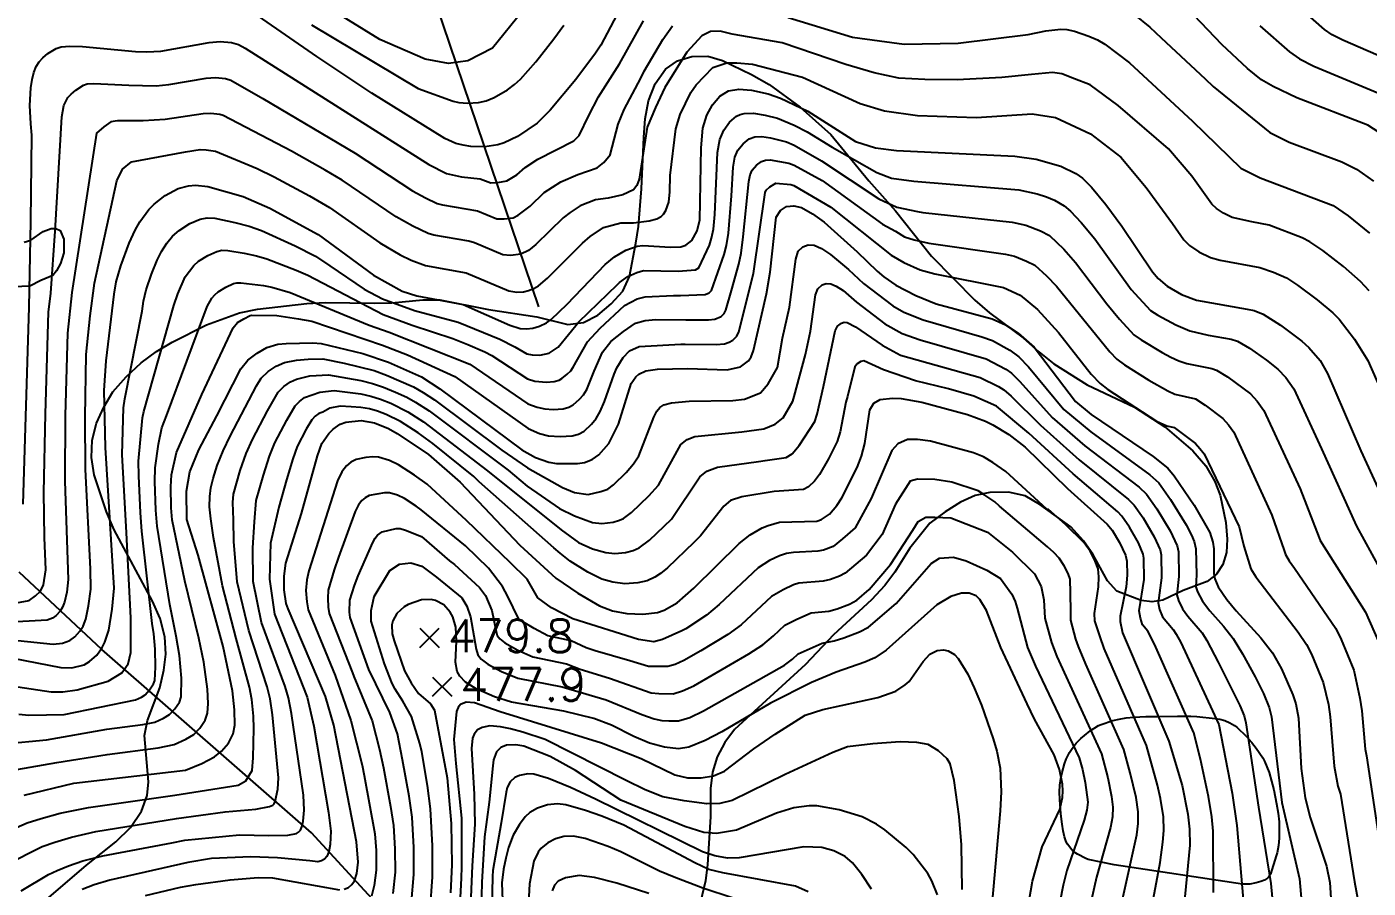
# Model space of a CAD drawing. Extents: x 197794 to 200030, y 561152 to 563931.
# Drawn here: x 198847.1 to 199216, y 562998.3 to 563235.4 of the extents above; entities that cross this region are included whole.
import ezdxf

# ---------------------------------------------------------------- set-up
doc = ezdxf.new("R2010")
doc.units = 0
for name, color, linetype in [('E0022112', 5, 'CONTINUOUS'), ('F0017111', 30, 'CONTINUOUS'), ('F0017114', 7, 'CONTINUOUS'), ('F0027132', 7, 'CONTINUOUS'), ('F0027217', 7, 'CONTINUOUS'), ('G0037213', 32, 'CONTINUOUS')]:
    doc.layers.add(name, color=color, linetype=linetype)
doc.styles.add('NGSW', font='romans.shx', dxfattribs={"bigfont": 'ngsw.shx'})

# ---------------------------------------------------------------- blocks, each defined once
blk = doc.blocks.new('F0027217')
at = {"layer": 'F0027217'}
for p, q in [((-2.652, 2.652), (2.652, -2.652)), ((-2.652, -2.652), (2.652, 2.652))]:
    blk.add_line(p, q, dxfattribs=at)

msp = doc.modelspace()

# ---------------------------------------------------------------- linework, layer by layer
at = {"layer": 'E0022112', "flags": 128}
for points in [[(198885.36, 563545.04), (198886.86, 563542.84), (198889.23, 563536.98), (198891.81, 563526.22), (198892.88, 563519.35), (198894.82, 563497.49), (198899.61, 563464.03), (198903.56, 563426.54), (198904.32, 563416.2), (198904.84, 563412.47), (198907.34, 563400.7), (198913.708, 563373.879), (198928.117, 563323.369), (198959.55, 563241.781), (198987.855, 563158.315)], [(198960.818, 562975.037), (198925.363, 563013.545), (198867.722, 563064.004), (198844.99, 563085.3)]]:
    msp.add_lwpolyline(points, dxfattribs=at)
at = {"layer": 'F0017111'}
for points, elevation in [([(199223, 563225.71), (199208.99, 563231.71), (199206.06, 563233.2), (199203.95, 563234.68), (199185.11, 563251.36)], 365), ([(198983.35, 563239.61), (198975.15, 563229.58), (198968.42, 563226.09), (198963.11, 563225.31), (198956.63, 563226.48), (198944.2, 563231.91), (198925.77, 563243.43)], 365), ([(198846.08, 563104.03), (198847.76, 563158.23), (198848.24, 563181.87), (198848.45, 563205.57), (198848.21, 563208.7), (198847.97, 563213.74), (198848.24, 563218.66), (198848.55, 563220.91), (198849.05, 563222.83), (198849.71, 563224.45), (198850.5, 563225.76), (198851.52, 563226.92), (198852.9, 563228.06), (198855.15, 563229.48), (198856.58, 563229.92), (198858.95, 563230.12), (198862.38, 563230.02), (198876.95, 563228.62), (198880.15, 563228.49), (198884, 563228.74), (198897.22, 563231.08), (198900.26, 563231.37), (198903.36, 563231.12), (198905.36, 563230.51), (198907.13, 563229.55), (198957.62, 563197.48), (198962.52, 563195.08), (198966.66, 563194.15), (198971.79, 563193.58), (198974.71, 563192.48), (198976.62, 563192.6), (198979.15, 563193.06), (198981.84, 563194.72), (198984.12, 563196.73), (198987.65, 563198.96), (198997.57, 563204.06), (198998.96, 563205.54), (199001.64, 563211), (199004.32, 563216.15), (199010.06, 563225.26), (199016.74, 563237.07)], 380), ([(199056.45, 563238), (199074.22, 563232.57), (199081.59, 563231.54), (199088.38, 563230.64), (199103.22, 563230.9), (199122.44, 563233.29), (199127.37, 563234.28), (199131.46, 563234.78), (199133.15, 563234.67), (199135.21, 563234.21), (199139.17, 563232.87), (199141.56, 563231.83), (199143.58, 563230.62), (199150.32, 563225.47), (199167.64, 563209.4), (199180.99, 563196.51), (199186.31, 563193.85), (199206.33, 563186.25), (199210.5, 563183.4), (199216.34, 563178.63)], 385), ([(199151.66, 563238.82), (199155.92, 563235.29), (199159.1, 563232.37), (199171.14, 563221.08), (199173.34, 563218.98), (199188.97, 563206.33), (199194.29, 563203.67), (199208.79, 563198.27), (199212.74, 563196.23), (199217.49, 563192.93)], 380), ([(199216.27, 563162.77), (199213.88, 563165.31), (199209.17, 563169.45), (199203.5, 563173.87), (199199.93, 563176.27), (199197.8, 563177.35), (199188.77, 563180.86), (199184.02, 563181.71), (199178.6, 563182.91), (199176.17, 563184.08), (199174.25, 563185.4), (199173.04, 563186.59), (199167.49, 563194.35), (199161.09, 563201.83), (199147.2, 563213.74), (199139.54, 563219.43), (199135.27, 563221.09), (199131.71, 563222.47), (199129.21, 563222.85), (199123.4, 563222.32), (199115.21, 563221.5), (199102.99, 563220.8), (199094.07, 563220.91), (199086.91, 563221.31), (199080.16, 563222.74), (199072.38, 563225), (199054.85, 563230.96), (199041.05, 563233.43), (199037.78, 563234.23), (199035.1, 563234.13), (199032.72, 563232.94), (199028.65, 563228.41), (199022.59, 563218.75), (199020.01, 563213.2), (199017.73, 563207.75), (199015.52, 563193.45), (199014.88, 563191.73), (199013.94, 563190.54), (199011.04, 563189.16), (199007, 563188.27), (199003.53, 563187.78), (198999.27, 563186.13), (198996.57, 563184.35), (198994.65, 563182.81), (198987.1, 563175.48), (198985.05, 563173.83), (198982.99, 563172.84), (198980.13, 563172.46), (198978.04, 563172.65), (198970.25, 563175.94), (198968.7, 563176.38), (198959.07, 563178.05), (198957.44, 563178.56), (198953.26, 563180.53), (198948.69, 563183.14), (198933.87, 563193.17), (198929.14, 563196), (198919.94, 563201.15), (198901.14, 563210.98), (198900.14, 563211.28), (198897.73, 563211.51), (198895.57, 563211.44), (198885.16, 563209.89), (198879.08, 563209.55), (198872.07, 563209.58), (198870.17, 563209.26), (198868.27, 563207.93), (198866.3, 563206.17), (198859.52, 563162.26), (198858.27, 563151.06), (198857.68, 563128.44), (198857.54, 563110.39), (198858.51, 563083.29), (198858.07, 563079.82), (198857.47, 563077.1), (198856.93, 563075.66), (198856.26, 563074.58), (198855.22, 563073.44), (198854.18, 563072.65), (198852.71, 563072.13), (198841.04, 563071.44)], 390), ([(198844.31, 563076.87), (198847.73, 563077.54), (198849.46, 563078.83), (198850.85, 563080.12), (198851.65, 563081.8), (198852.34, 563085.92), (198851.98, 563094.83), (198851.81, 563107.21), (198852.24, 563128.91), (198853.09, 563156.88), (198853.69, 563162.13), (198854.89, 563179.21), (198856.7, 563210.64), (198857.31, 563213.77), (198858.4, 563215.97), (198859.26, 563216.91), (198860.59, 563218), (198862.66, 563219.37), (198863.73, 563219.7), (198865.51, 563219.85), (198875.14, 563219.35), (198882.65, 563219.19), (198886.13, 563219.5), (198896.4, 563221.26), (198899, 563221.44), (198901.75, 563221.2), (198903.25, 563220.74), (198912.01, 563215.72), (198937.42, 563200.65), (198953.16, 563190.31), (198956.7, 563188.35), (198959.98, 563186.82), (198961.41, 563186.39), (198971.02, 563184.76), (198976.37, 563182.56), (198978.37, 563182.53), (198980.89, 563182.88), (198982.26, 563183.54), (198985.49, 563186.02), (198989.39, 563189.77), (198993.95, 563192.79), (198998.66, 563194.74), (199003.92, 563196.62), (199005.81, 563198.11), (199007.49, 563200.19), (199009.77, 563208.62), (199011.36, 563212.68), (199015.93, 563221.27), (199016.9, 563223.25), (199022.05, 563231.92), (199024.64, 563235.65)], 385), ([(198925.43, 563235.97), (198954.69, 563218.45), (198964.31, 563214.91), (198965.95, 563214.56), (198968.33, 563214.39), (198971.33, 563214.59), (198973.47, 563215.03), (198975.63, 563215.92), (198979.26, 563218.09), (198981.24, 563219.56), (198982.85, 563220.99), (198987.1, 563225.78), (198992.06, 563232.06), (198994.79, 563235.86)], 370), ([(199186.24, 563235.65), (199194.34, 563228.52), (199197.15, 563226.56), (199201.05, 563224.57), (199218.64, 563217.22)], 370), ([(198844.61, 563066.54), (198854.37, 563065.47), (198856.94, 563065.78), (198858.9, 563066.48), (198860.29, 563067.52), (198861.68, 563069.05), (198862.57, 563070.48), (198863.29, 563072.41), (198864.09, 563076.03), (198864.67, 563080.66), (198864.59, 563086.28), (198863.27, 563113.57), (198863.12, 563127.96), (198863.46, 563145.24), (198864.55, 563155.83), (198865.68, 563164.84), (198871.88, 563193.04), (198873.46, 563196.19), (198875.91, 563198.29), (198890.75, 563200.99), (198894.75, 563201.62), (198896.47, 563201.58), (198899.03, 563201.21), (198910.42, 563196.4), (198915.11, 563194.12), (198924.85, 563188.94), (198930.32, 563185.69), (198944.22, 563175.97), (198949.82, 563172.7), (198952.81, 563171.16), (198956.74, 563169.71), (198967.9, 563167.7), (198979.7, 563162.74), (198981.89, 563162.38), (198983.66, 563162.49), (198985.1, 563162.8), (198986.58, 563163.39), (198987.84, 563164.12), (198990.29, 563166.24), (198999.91, 563175.84), (199002.01, 563177.69), (199005.73, 563180.19), (199010.47, 563181.43), (199013.94, 563181.43), (199018.3, 563181.98), (199020.34, 563182.55), (199021.57, 563183.23), (199022.21, 563183.89), (199022.82, 563184.83), (199023.67, 563187.12), (199023.91, 563190), (199024.05, 563194.51), (199025.56, 563207.32), (199026.75, 563211.29), (199029.76, 563217.38), (199031.14, 563219.4), (199035.79, 563224.21), (199039.66, 563225.5), (199042.34, 563225.5), (199046.71, 563225.1), (199060.4, 563221.57), (199076.27, 563214.35), (199083.02, 563212.31), (199092.02, 563211.01), (199108.29, 563210.45), (199123.63, 563211.45), (199129.98, 563210.43), (199139.6, 563205.92), (199147.99, 563199.58), (199154.95, 563191.19), (199162.18, 563181.25), (199165.26, 563176.83), (199166.87, 563175.24), (199169.43, 563173.48), (199172.67, 563171.93), (199175.31, 563171.21), (199186.22, 563169.19), (199189.93, 563167.86), (199193.53, 563166.29), (199196.51, 563164.33), (199202, 563160.27), (199206.3, 563156.67), (199207.97, 563154.97), (199212.22, 563149.43), (199215.88, 563143.54), (199226.43, 563119.63)], 395), ([(198844.67, 563053.79), (198853.76, 563052.38), (198857.01, 563052.35), (198860.94, 563052.98), (198869.5, 563055.35), (198873.23, 563057.59), (198875.01, 563060.11), (198875.75, 563063.19), (198875.67, 563072.74), (198874.51, 563096.15), (198873.29, 563117.75), (198873.68, 563130.59), (198874.08, 563133.02), (198878.86, 563157.16), (198879.22, 563159.94), (198879.94, 563163.06), (198881.35, 563167.32), (198882.92, 563171.22), (198884.1, 563173.59), (198885.63, 563175.86), (198887.2, 563177.78), (198889, 563179.36), (198891.93, 563181.24), (198894.76, 563182.45), (198896.66, 563182.84), (198898.79, 563182.74), (198904.35, 563181.58), (198908.28, 563180.51), (198911.68, 563179.31), (198920.87, 563175.17), (198926.45, 563172.25), (198930.4, 563169.65), (198939.86, 563163.2), (198944.93, 563160.57), (198953.74, 563157.31), (198965.7, 563154.11), (198977.23, 563149.42), (198981.31, 563147.33), (198984.64, 563145.4), (198986.09, 563145.14), (198988.16, 563145.03), (198990.8, 563145.61), (198993.23, 563147.28), (198998.95, 563154.21), (199009.53, 563164.52), (199010.08, 563165.07), (199012.35, 563166.66), (199014.85, 563167.84), (199016.73, 563168.34), (199026.2, 563168.13), (199031.01, 563168.52), (199031.87, 563169.05), (199034.82, 563175.32), (199035.44, 563177.26), (199035.94, 563179.72), (199036.33, 563183.78), (199037.09, 563200.8), (199037.71, 563204.41), (199038.77, 563207.01), (199040.38, 563209.19), (199042.29, 563210.82), (199043.28, 563211.3), (199044.37, 563211.59), (199046.93, 563211.66), (199050.16, 563211.14), (199053.55, 563210.28), (199058.13, 563208.39), (199061.74, 563206.48), (199068.59, 563202.33), (199080.89, 563195.28), (199084.88, 563193.77), (199091.03, 563192.91), (199119.94, 563190.55), (199124.98, 563189.42), (199127.51, 563188.59), (199129.69, 563187.66), (199132.43, 563186.17), (199134.15, 563184.67), (199137.07, 563181.55), (199140.79, 563177.05), (199150.81, 563163.12), (199156.11, 563157.33), (199158.11, 563156.06), (199163.06, 563153.35), (199166.97, 563151.76), (199171.99, 563150.59), (199178.32, 563149.46), (199180.07, 563148.89), (199183.39, 563146.95), (199188.05, 563143.65), (199191.16, 563141.21), (199193.34, 563138.88), (199195.56, 563135.81), (199203.2, 563119.24), (199212.79, 563098), (199223.33, 563078.73)], 405), ([(198844.89, 563046.26), (198847.67, 563045.93), (198857.35, 563046.18), (198877, 563050.18), (198878.6, 563050.9), (198879.67, 563051.58), (198880.88, 563052.96), (198881.98, 563054.56), (198882.33, 563055.55), (198882.5, 563059.21), (198882.43, 563064.14), (198882.01, 563068.39), (198881.6, 563071.23), (198878.73, 563096.6), (198878.38, 563101.67), (198877.88, 563111.8), (198877.83, 563115.88), (198878.94, 563127.8), (198879.32, 563129.5), (198887.56, 563158.7), (198888.61, 563161.89), (198890.68, 563166.59), (198893, 563169.74), (198894.35, 563170.92), (198896.89, 563172.52), (198899.35, 563173.62), (198900.77, 563173.91), (198902.38, 563173.84), (198906.92, 563173.08), (198910.23, 563172.37), (198913.09, 563171.52), (198921.18, 563168.47), (198924.35, 563167.07), (198945.08, 563156.28), (198953.09, 563153.26), (198964.29, 563149.63), (198968.39, 563148), (198973.09, 563146), (198974.98, 563144.95), (198984.77, 563138.54), (198986.77, 563137.92), (198990.03, 563137.58), (198992.13, 563137.79), (198993.49, 563138.18), (198994.26, 563138.6), (198995.74, 563139.77), (198996.71, 563140.71), (198997.38, 563141.74), (199001.34, 563148.68), (199004.75, 563152.43), (199011.44, 563158.71), (199014.92, 563160.55), (199017.18, 563161.1), (199024.96, 563161.48), (199026.85, 563161.45), (199033.65, 563161.75), (199034.8, 563162.24), (199035.38, 563162.8), (199038.87, 563172.72), (199039.48, 563175.2), (199040.05, 563178.66), (199040.92, 563188.89), (199041.4, 563196.82), (199041.86, 563199.53), (199042.66, 563201.48), (199044.08, 563203.25), (199045.73, 563204.59), (199047.29, 563205.17), (199049.21, 563205.22), (199051.63, 563204.83), (199056.07, 563203.72), (199058.12, 563202.84), (199065.69, 563198.51), (199081.43, 563188.05), (199086.4, 563185.78), (199092.03, 563184.54), (199093.55, 563184.3), (199118.09, 563181.68), (199121.88, 563180.84), (199125.87, 563179.3), (199128.38, 563177.98), (199132.3, 563174.22), (199135.53, 563170.56), (199144.14, 563159.16), (199147.62, 563154.96), (199151.5, 563150.62), (199153.53, 563149.24), (199159.38, 563145.76), (199161.68, 563144.49), (199163.91, 563143.48), (199166.09, 563142.74), (199172.96, 563141.39), (199174.27, 563140.96), (199177.26, 563139.1), (199183.6, 563134.39), (199185.45, 563132.38), (199187.33, 563129.83), (199197.28, 563108.28), (199202.52, 563094.77), (199202.76, 563094.02), (199215.22, 563074.28), (199219, 563065.78)], 410), ([(198840.9, 563038.08), (198852.5, 563039.18), (198869.11, 563042.07), (198879, 563043.36), (198882.33, 563044.03), (198884.73, 563045.12), (198886.33, 563046.14), (198887.78, 563047.69), (198889.05, 563049.56), (198889.57, 563051.05), (198889.64, 563056.16), (198889.09, 563062.35), (198888.2, 563067.75), (198886.43, 563076.45), (198882.94, 563097.98), (198882.61, 563102.35), (198882.29, 563110.31), (198882.37, 563114.01), (198883.31, 563120.57), (198884.19, 563125), (198885.49, 563128.35), (198896.67, 563158.41), (198898.02, 563160.73), (198898.81, 563161.69), (198899.7, 563162.48), (198901.85, 563163.8), (198903.94, 563164.79), (198904.89, 563164.98), (198905.96, 563164.93), (198912.17, 563164.23), (198914.49, 563163.73), (198919.54, 563162.31), (198941.24, 563153.31), (198946.78, 563151.39), (198968.96, 563142.59), (198984.89, 563131.68), (198987.45, 563130.7), (198989.53, 563130.24), (198991.9, 563130.12), (198994.59, 563130.31), (198996.17, 563130.75), (198997.34, 563131.38), (198999.08, 563132.91), (199000.18, 563134.15), (199001.08, 563135.63), (199003.12, 563140.63), (199005.43, 563145.87), (199007.69, 563148.8), (199011.24, 563151.53), (199014.51, 563153.85), (199017.17, 563154.6), (199020.11, 563154.88), (199028.37, 563154.76), (199031.62, 563154.75), (199034.57, 563154.79), (199036.29, 563154.97), (199038.03, 563155.72), (199038.89, 563156.55), (199039.3, 563157.41), (199040.9, 563162.86), (199042.92, 563170.11), (199043.53, 563173.15), (199044.15, 563177.59), (199045.71, 563192.84), (199046.02, 563194.65), (199046.55, 563195.95), (199047.78, 563197.3), (199049.17, 563198.37), (199050.21, 563198.75), (199051.49, 563198.79), (199056.65, 563197.86), (199058.1, 563197.29), (199065.84, 563193.1), (199082.4, 563181.14), (199085.96, 563179.2), (199088.45, 563177.58), (199091.13, 563176.75), (199095.17, 563175.86), (199116.25, 563172.81), (199118.77, 563172.25), (199122.04, 563170.95), (199124.32, 563169.78), (199127.53, 563166.9), (199130.27, 563164.08), (199144.95, 563145.94), (199146.89, 563143.92), (199148.96, 563142.41), (199155.7, 563138.17), (199160.85, 563135.2), (199162.84, 563134.34), (199168.47, 563133.04), (199171.14, 563131.26), (199176.04, 563127.57), (199177.55, 563125.89), (199179.09, 563123.85), (199189.52, 563101.01), (199192.9, 563091.26), (199193.26, 563090.14), (199194.25, 563088.44), (199195.75, 563086.45), (199207.12, 563069.82), (199208.6, 563066.8), (199212.05, 563058.39), (199213.74, 563050.64), (199214.29, 563047.12), (199215.14, 563036.6), (199215.52, 563034.77), (199218.72, 563013.44)], 415), ([(198844.38, 563030.97), (198855.39, 563032.93), (198869.23, 563035.16), (198883.22, 563036.99), (198887.65, 563037.89), (198890.86, 563039.33), (198893, 563040.69), (198894.67, 563042.42), (198896.12, 563044.56), (198896.82, 563046.55), (198896.95, 563049.18), (198896.78, 563053.11), (198895.75, 563060.56), (198894.4, 563067.12), (198890.57, 563082.97), (198887.12, 563099.76), (198886.84, 563103.04), (198886.71, 563108.81), (198886.91, 563112.14), (198888.23, 563118.26), (198895.28, 563134.22), (198903.14, 563151.03), (198903.83, 563152.6), (198905.06, 563154.04), (198906.81, 563155.08), (198908.53, 563155.95), (198909.01, 563156.05), (198915.9, 563155.94), (198921.81, 563155.06), (198925.48, 563154.36), (198944.92, 563147.84), (198951.78, 563145.14), (198964.82, 563139.18), (198985.02, 563124.82), (198988.14, 563123.47), (198990.61, 563122.82), (198993.77, 563122.67), (198997.06, 563122.82), (198998.86, 563123.31), (199000.42, 563124.16), (199002.42, 563126.04), (199003.65, 563127.59), (199004.77, 563129.52), (199005.94, 563132.25), (199008.62, 563139.83), (199009.38, 563141.53), (199011.1, 563144.44), (199012.87, 563146.21), (199015.47, 563147.44), (199027, 563148.09), (199028.14, 563148.1), (199036.7, 563147.97), (199038.93, 563148.2), (199040.25, 563148.62), (199041.25, 563149.19), (199042.39, 563150.3), (199042.95, 563151.45), (199046.97, 563167.51), (199050.18, 563189.77), (199050.44, 563190.42), (199051.48, 563191.35), (199052.6, 563192.14), (199053.12, 563192.34), (199057.23, 563192), (199058.08, 563191.73), (199068.21, 563185.81), (199084.77, 563172.61), (199088.3, 563170.56), (199092.76, 563168.54), (199096.8, 563167.41), (199115.67, 563163.66), (199120.27, 563161.59), (199125.01, 563157.59), (199130.8, 563151.24), (199139.79, 563139.82), (199142.28, 563137.21), (199144.38, 563135.59), (199157.79, 563126.92), (199160.65, 563125.55), (199162.67, 563125.12), (199168.48, 563120.75), (199169.66, 563119.4), (199170.86, 563117.86), (199180.5, 563097.84), (199181.76, 563092.46), (199183.76, 563086.27), (199185.08, 563084), (199196.76, 563068.77), (199199.01, 563065.37), (199200.37, 563062.76), (199203.64, 563054.99), (199205.11, 563048.89), (199205.57, 563045.53), (199206.62, 563031.94), (199207.66, 563026.43), (199208.35, 563024.22), (199212.27, 563000.07), (199213.93, 562990.64)], 420), ([(198826.78, 563007.44), (198847.16, 563016.31), (198851.01, 563017.55), (198856.31, 563018.99), (198864.1, 563020.58), (198887.78, 563023.94), (198905.19, 563026.66), (198907.34, 563027.88), (198909.11, 563030.77), (198909.39, 563034.22), (198909.55, 563042.28), (198909.45, 563045.71), (198908.99, 563050.28), (198908.33, 563053.66), (198904.65, 563067.07), (198900.96, 563081.54), (198898.4, 563094.89), (198897.73, 563099.96), (198897.38, 563103.29), (198897.42, 563106.16), (198897.68, 563108.52), (198898.31, 563111.1), (198899.48, 563114.64), (198901.08, 563118.68), (198903.04, 563122.75), (198910.27, 563136.62), (198911.57, 563138.69), (198913.48, 563140.53), (198915.68, 563142.03), (198917.97, 563143), (198921.23, 563143.68), (198924.51, 563143.95), (198928.5, 563144.02), (198934.4, 563142.88), (198942.62, 563140.78), (198946.03, 563139.57), (198953.4, 563136.3), (198956.09, 563134.77), (198959.2, 563132.73), (198977.77, 563118.88), (198984.82, 563114.06), (198994.43, 563108.63), (198997.75, 563107.23), (199001.48, 563106.72), (199004.94, 563107.5), (199006.91, 563108.2), (199008.44, 563109.32), (199011.97, 563112.75), (199013.99, 563115.16), (199015.37, 563117.37), (199019.52, 563127.94), (199020.34, 563129.67), (199021.18, 563130.68), (199022.29, 563131.33), (199024.37, 563131.9), (199029.28, 563132.36), (199041.3, 563132.57), (199044.46, 563132.98), (199048.86, 563134.68), (199050.98, 563137.13), (199053.51, 563141.61), (199054.97, 563149.68), (199056.82, 563158.29), (199058.56, 563171.49), (199059.2, 563173.64), (199060.51, 563174.89), (199062.01, 563175.4), (199063.63, 563175.31), (199065.67, 563174.4), (199068.17, 563172.79), (199073.11, 563168.61), (199077.19, 563164.81), (199085.23, 563158.61), (199088.33, 563156.92), (199093.6, 563154.79), (199109.73, 563150.13), (199112.68, 563149.12), (199117.46, 563146.44), (199119.9, 563144.63), (199122.61, 563141.84), (199132.3, 563130.09), (199139.76, 563123.92), (199155.95, 563112.15), (199158.4, 563109.87), (199161.64, 563105.31), (199165.94, 563098.35), (199167.44, 563095.51), (199168.18, 563093.74), (199168.62, 563091.78), (199168.74, 563084.57), (199168.6, 563081.29), (199169.03, 563079.95), (199170.42, 563077.37), (199172.42, 563074.72), (199176.18, 563070.47), (199178.85, 563067.09), (199181.43, 563062.88), (199184.95, 563056.5), (199187.18, 563051.89), (199188.76, 563048.04), (199189.4, 563045.47), (199192.22, 563021.93), (199197.09, 563000.91), (199198.14, 562989.24)], 430), ([(198841.32, 563004.79), (198851.32, 563009.79), (198854.79, 563011.03), (198859.43, 563012.42), (198866.05, 563013.91), (198888.25, 563017.5), (198901.65, 563019.37), (198910.05, 563020.12), (198913.87, 563020.81), (198914.76, 563021.19), (198915.09, 563021.56), (198915.38, 563022.17), (198916.13, 563025.6), (198916.28, 563028.75), (198914.68, 563046.07), (198914.05, 563050.49), (198913.23, 563053.78), (198908.17, 563069.29), (198904.98, 563082.69), (198904.02, 563093.74), (198903.9, 563099.7), (198903.79, 563104.54), (198903.92, 563106.76), (198905.81, 563113.33), (198907.47, 563117.95), (198909.19, 563121.82), (198913.28, 563129.75), (198916.22, 563134.89), (198917.8, 563136.42), (198919.58, 563137.7), (198921.3, 563138.43), (198924.92, 563139.35), (198930.08, 563139.67), (198938.97, 563138.1), (198942.19, 563137.27), (198945.2, 563136.25), (198948.54, 563134.9), (198951.65, 563133.44), (198954.01, 563132.12), (198957.71, 563129.7), (198979.52, 563113.38), (198984.71, 563108.96), (198993.62, 563102.8), (198997.75, 563100.78), (199002.69, 563098.97), (199005.21, 563098.67), (199008.33, 563099.12), (199010.13, 563099.6), (199011.22, 563100.12), (199013.39, 563101.71), (199018.17, 563106.32), (199020.86, 563109.29), (199026.95, 563120.42), (199028.75, 563121.86), (199030.79, 563122.7), (199043.77, 563123.98), (199049.75, 563124.8), (199052.92, 563126.05), (199055.12, 563127.82), (199057.75, 563132.37), (199058.17, 563133.7), (199061.23, 563145.23), (199062.62, 563151.68), (199063.98, 563161.61), (199064.63, 563163.31), (199065.84, 563164.37), (199066.96, 563164.76), (199068.18, 563164.68), (199069.7, 563164.01), (199071.58, 563162.8), (199075.28, 563159.67), (199083.11, 563153.69), (199087.85, 563150.97), (199092.8, 563149.24), (199110.97, 563144.01), (199116.33, 563141.18), (199117.86, 563140.08), (199120.22, 563137.8), (199129.08, 563127.92), (199138.11, 563120.08), (199153.01, 563108.74), (199155.02, 563106.83), (199157.88, 563102.78), (199161.56, 563096.69), (199163.48, 563092.59), (199163.86, 563090.91), (199163.95, 563084.15), (199163.41, 563079.08), (199163.81, 563077.5), (199164.93, 563075.19), (199166.43, 563073.2), (199170.36, 563068.59), (199171.65, 563066.54), (199174.78, 563060.59), (199180.67, 563048.62), (199181.85, 563045.74), (199182.34, 563043.81), (199185.81, 563020.62), (199189.21, 562999.67), (199189.82, 562992.74)], 435), ([(198845.55, 562997.63), (198853.09, 563002.09), (198855.47, 563003.26), (198858.57, 563004.51), (198862.54, 563005.84), (198867.99, 563007.24), (198887.02, 563010.83), (198890.52, 563011.54), (198905.56, 563013.02), (198913.68, 563012.83), (198918.91, 563012.93), (198921.23, 563013.4), (198921.85, 563013.77), (198922.34, 563014.33), (198922.77, 563015.25), (198923.08, 563016.77), (198923.42, 563019.83), (198923.2, 563023.96), (198919.91, 563046.44), (198919.11, 563050.7), (198918.14, 563053.9), (198911.68, 563071.51), (198909.34, 563082.74), (198909.29, 563092.02), (198909.75, 563099.13), (198910.15, 563105.01), (198912.15, 563112.02), (198913.85, 563117.22), (198915.33, 563120.88), (198918.59, 563127.2), (198920.86, 563131.09), (198922.11, 563132.31), (198923.49, 563133.36), (198927.7, 563134.89), (198931.66, 563135.32), (198938.97, 563134.38), (198941.75, 563133.76), (198944.38, 563132.94), (198947.24, 563131.81), (198951.93, 563129.47), (198956.22, 563126.66), (198973.82, 563113.25), (198994.03, 563096.96), (198998.86, 563093.53), (199002.69, 563091.72), (199006.31, 563090.76), (199008.79, 563090.48), (199011.71, 563090.75), (199013.9, 563091.25), (199015.52, 563092.03), (199018.34, 563094.09), (199024.38, 563099.9), (199032.23, 563111.54), (199034.15, 563113.1), (199037.03, 563114.18), (199048.3, 563115.78), (199050.19, 563116.09), (199055.97, 563116.84), (199057.57, 563117.85), (199059.52, 563120.21), (199063.85, 563126.81), (199064.49, 563128.81), (199066.2, 563136.4), (199069.4, 563151.73), (199070.06, 563152.99), (199071.16, 563153.85), (199071.91, 563154.11), (199072.72, 563154.06), (199074.99, 563152.81), (199082.35, 563147.84), (199087.37, 563145.03), (199109.26, 563138.91), (199114.35, 563136.46), (199115.82, 563135.52), (199117.82, 563133.77), (199125.85, 563125.76), (199136.47, 563116.24), (199150.07, 563105.33), (199151.64, 563103.79), (199154.13, 563100.25), (199157.18, 563095.03), (199158.79, 563091.44), (199159.1, 563090.05), (199159.17, 563083.72), (199158.21, 563076.87), (199158.59, 563075.06), (199159.45, 563073.01), (199162.33, 563069.56), (199163.2, 563068.3), (199164.45, 563066), (199174.95, 563043.43), (199178.6, 563024.52), (199179.87, 563015.64), (199182.25, 562987.7)], 440), ([(199173.44, 562997.19), (199173.38, 563014.02), (199173, 563018), (199172.11, 563023.6), (199169.85, 563033.81), (199168.05, 563041.12), (199157.26, 563065.46), (199155.4, 563069.1), (199153.96, 563070.83), (199153.37, 563072.62), (199153.02, 563074.66), (199154.38, 563083.3), (199154.34, 563089.18), (199154.09, 563090.29), (199152.8, 563093.38), (199150.37, 563097.72), (199148.27, 563100.75), (199147.13, 563101.92), (199134.82, 563112.41), (199122.63, 563123.59), (199113.78, 563130.97), (199107.55, 563133.8), (199100.61, 563135.75), (199091.5, 563138.01), (199082.68, 563141), (199077.27, 563143.44), (199076.49, 563143.34), (199075.49, 563142.66), (199074.82, 563141.85), (199072.84, 563133.66), (199072.36, 563132.15), (199070.82, 563123.92), (199069.96, 563121.25), (199067.56, 563116.49), (199065.12, 563112.16), (199063.77, 563110.37), (199062.07, 563108.83), (199060.69, 563108.06), (199052.6, 563107.54), (199043.75, 563106.02), (199040.63, 563105.06), (199038.83, 563103.5), (199032.35, 563095.32), (199030.58, 563093.47), (199023.29, 563086.48), (199021.41, 563084.97), (199019.83, 563083.94), (199017.67, 563082.9), (199015.1, 563082.37), (199011.55, 563082.15), (199008.24, 563082.53), (199005.24, 563083.39), (199001.4, 563085.34), (198996.56, 563088.36), (198993.76, 563090.51), (198992.01, 563092.05), (198971.52, 563110.2), (198970.04, 563111.67), (198958.74, 563120.71), (198954.74, 563123.63), (198949.85, 563126.82), (198945.94, 563128.72), (198943.56, 563129.62), (198941.31, 563130.25), (198938.97, 563130.66), (198936.3, 563130.86), (198933.24, 563130.98), (198930.47, 563130.42), (198928.51, 563129.39), (198927.4, 563129.03), (198926.42, 563128.21), (198925.51, 563127.29), (198923.89, 563124.65), (198921.48, 563119.95), (198920.23, 563116.48), (198918.48, 563110.71), (198916.39, 563103.25), (198914.11, 563093.28), (198913.88, 563083.42), (198915.19, 563073.73), (198924.17, 563050.91), (198926.03, 563042.98), (198930.11, 563019.18), (198930.7, 563014.05), (198930.57, 563010.35), (198930.16, 563008.32), (198929.59, 563007.1), (198928.93, 563006.35), (198928.11, 563005.86), (198927.14, 563005.6), (198924.96, 563005.89), (198916.01, 563006.67), (198908.73, 563006.95), (198897.91, 563006.53), (198891.34, 563005.38), (198869.93, 563000.57), (198865.65, 562999.27), (198862.35, 562997.99)], 445), ([(199156.98, 562995.59), (199158.77, 563005.44), (199159.56, 563011), (199159.83, 563014.26), (199159.66, 563018.02), (199158.88, 563022.99), (199158.07, 563026.74), (199154.99, 563037.66), (199143.43, 563064.3), (199142.24, 563067.5), (199140.85, 563071.89), (199140.73, 563073.91), (199141.87, 563081.25), (199141.92, 563084.07), (199141.72, 563086.26), (199140.94, 563088.32), (199139.49, 563091.11), (199137.93, 563093.42), (199132.71, 563098.42), (199128.05, 563102.55), (199127.65, 563102.63), (199116.35, 563113.05), (199112.78, 563115.54), (199110.22, 563117.04), (199107.46, 563118.15), (199095.64, 563121.38), (199092.06, 563121.81), (199089.33, 563121.81), (199086.61, 563120.66), (199085.03, 563118.8), (199079.3, 563105.62), (199074.94, 563097.5), (199071.46, 563094.48), (199068.88, 563092.42), (199066.24, 563091.36), (199064.62, 563091.11), (199057.95, 563090.75), (199055.98, 563090.46), (199054.06, 563089.83), (199051.39, 563088.5), (199048.19, 563086.5), (199037.53, 563076.38), (199034.04, 563073.51), (199028.3, 563069.75), (199027.23, 563069.15), (199021.93, 563066.8), (199019.51, 563066.19), (199015.28, 563066.8), (198997.25, 563072.44), (198991.41, 563075.46), (198987.68, 563078.28), (198984.74, 563083.4), (198980.04, 563087.98), (198968.03, 563099.52), (198957.18, 563109.52), (198953.74, 563112.02), (198949.36, 563114.88), (198946.85, 563116.05), (198943.84, 563116.94), (198942.22, 563117.06), (198940.31, 563116.9), (198937.66, 563116.36), (198936.25, 563115.59), (198934.99, 563114.57), (198933.77, 563112.97), (198932.51, 563110.5), (198924.66, 563085.69), (198924.07, 563083.21), (198923.88, 563080.28), (198924.08, 563077.15), (198924.47, 563074.93), (198931.91, 563056.89), (198936.18, 563044.46), (198939.32, 563032.25), (198939.9, 563029.32), (198942.84, 563013.35), (198943.16, 563008.71), (198943.21, 563003.33), (198942.66, 562999.13), (198941.94, 562996.19)], 455), ([(199148.39, 562995.24), (199152.33, 563013.04), (199152.76, 563016.11), (199152.73, 563019.35), (199152.16, 563023.3), (199150.58, 563030.05), (199148.83, 563036.5), (199138.38, 563059.96), (199136.33, 563064.83), (199135.55, 563066.88), (199134.22, 563072.08), (199134.22, 563074.37), (199134.15, 563079.63), (199134.03, 563083.38), (199133.45, 563084.93), (199132.36, 563087.02), (199130.97, 563089.13), (199129.52, 563090.73), (199127.76, 563092.31), (199114.61, 563103.46), (199113.29, 563104.68), (199110.61, 563106.54), (199108.69, 563107.67), (199101.52, 563110.06), (199096.79, 563110.78), (199092.06, 563110.92), (199090.06, 563110.34), (199086.03, 563104.04), (199082.31, 563095.73), (199078.02, 563089.98), (199072.12, 563085.02), (199070.58, 563084.23), (199068.09, 563083.31), (199066.14, 563082.87), (199059.41, 563082.29), (199057.97, 563081.82), (199055.12, 563080.46), (199051.87, 563078.61), (199043.52, 563070.84), (199039.85, 563068.16), (199032.45, 563063.65), (199027.79, 563060.99), (199025.42, 563059.95), (199023.4, 563059.32), (199018.05, 563059.33), (199012.96, 563060.95), (199003.42, 563063.64), (199000.94, 563064.52), (198996.83, 563066.41), (198990.38, 563067.84), (198986.62, 563069.79), (198983.21, 563071.82), (198982.32, 563072.53), (198979.41, 563078.58), (198977.91, 563081.4), (198974.03, 563086.38), (198967.73, 563092.58), (198955.53, 563102.44), (198954.22, 563103.45), (198950.94, 563105.59), (198949.06, 563106.47), (198946.8, 563107.14), (198945.47, 563107.19), (198941.25, 563106.38), (198940.19, 563105.8), (198939.24, 563105.03), (198938.33, 563103.84), (198937.38, 563101.98), (198932.86, 563089.45), (198931.63, 563085.97), (198929.99, 563080.39), (198929.85, 563078.2), (198929.97, 563075.71), (198930.23, 563073.91), (198936.68, 563057.63), (198937.01, 563056.65), (198942.1, 563044.36), (198944.14, 563036.55), (198945.16, 563031.49), (198947.14, 563020.84), (198947.94, 563015.61), (198948.34, 563009.15), (198948.36, 563002.72), (198947.78, 562996.85)], 460), ([(198952.89, 562994.58), (198953.5, 563002.12), (198953.52, 563009.58), (198953.04, 563017.88), (198952.22, 563023.71), (198950.43, 563033.66), (198949.02, 563040.85), (198946.92, 563046.68), (198941.19, 563058.56), (198936, 563072.89), (198935.86, 563074.28), (198935.92, 563077.58), (198937.2, 563081.64), (198938.24, 563084.28), (198942.26, 563093.47), (198942.89, 563094.71), (198943.5, 563095.5), (198944.84, 563096.4), (198948.72, 563097.31), (198949.76, 563097.33), (198951.27, 563096.89), (198955.63, 563095.11), (198963.38, 563088.47), (198964.71, 563087.41), (198971.56, 563081.1), (198973.27, 563078.88), (198974.98, 563074.75), (198976.14, 563069.02), (198976.5, 563067.86), (198977.2, 563066.97), (198978.55, 563065.91), (198982.15, 563063.88), (198986.27, 563061.99), (198995.56, 563060.07), (198999.24, 563058.62), (199007.33, 563056.18), (199018.84, 563052.13), (199020.9, 563051.9), (199024.85, 563051.85), (199027.41, 563052.65), (199030.5, 563054.06), (199045.65, 563062.81), (199049.51, 563065.3), (199052.46, 563067.78), (199055.55, 563070.71), (199058.85, 563072.43), (199062.84, 563074.12), (199067.65, 563074.63), (199069.94, 563075.27), (199073.36, 563076.54), (199075.36, 563077.62), (199078.8, 563080.52), (199084.6, 563087.42), (199090.76, 563096.88), (199092.2, 563099.31), (199094.35, 563100.46), (199096.79, 563100.46), (199101.23, 563100.31), (199111.28, 563096.29), (199118.17, 563090.85), (199124.19, 563084.83), (199126.05, 563081.39), (199126.77, 563077.67), (199127.05, 563072.65), (199128.87, 563065.95), (199130.41, 563062.15), (199142.66, 563035.34), (199144.37, 563028.72), (199145.43, 563023.61), (199145.79, 563020.68), (199145.68, 563017.97), (199145.1, 563015.07), (199141.25, 563001.39), (199139.81, 562994.89)], 465), ([(198958.01, 562992.31), (198958.65, 563001.51), (198958.7, 563010.02), (198958.15, 563020.15), (198957.31, 563026.58), (198955.7, 563035.84), (198955.23, 563038.19), (198952.94, 563045.57), (198950.53, 563049.83), (198948.4, 563053.11), (198947.59, 563054.64), (198945.49, 563060.06), (198941.76, 563071.87), (198941.84, 563074.77), (198942.63, 563078.6), (198946.96, 563085.75), (198949.58, 563087.56), (198952.71, 563087.86), (198955.73, 563086.96), (198959.76, 563083.94), (198966.71, 563078.27), (198968.12, 563075.96), (198969.12, 563073.04), (198970.67, 563064.15), (198971.16, 563062.6), (198972.09, 563061.42), (198973.88, 563060.01), (198977.67, 563057.98), (198982.15, 563056.14), (198994.29, 563053.72), (198996.19, 563053.21), (199006.39, 563050.14), (199016.22, 563046.11), (199019.62, 563044.93), (199021.71, 563044.54), (199023.65, 563044.4), (199026.3, 563044.38), (199029.41, 563045.35), (199033.22, 563047.12), (199055.5, 563059.76), (199057.68, 563061.35), (199059.23, 563062.82), (199065.79, 563065.8), (199069.17, 563066.38), (199071.79, 563067.23), (199076.14, 563068.86), (199078.6, 563070.21), (199086.19, 563076.71), (199095.8, 563087.7), (199098.1, 563089.13), (199101.97, 563089.42), (199105.41, 563088.41), (199111.14, 563085.83), (199114.87, 563083.54), (199118.02, 563079.24), (199118.88, 563077.24), (199119.46, 563075.37), (199122.33, 563064.59), (199124.5, 563059.48), (199136.5, 563034.19), (199137.42, 563030.97), (199138.16, 563027.39), (199138.86, 563022.01), (199138.61, 563019.82), (199137.88, 563017.1), (199133.14, 563003.2), (199132.13, 562999.14), (199131.22, 562994.53)], 470), ([(198965.67, 562981.6), (198966.63, 563001.07), (198966.7, 563004.26), (198966.72, 563017.63), (198965.22, 563032.7), (198964.62, 563039.26), (198965.39, 563046.98), (198965.96, 563048.49), (198966.38, 563048.97), (198967.94, 563049.66), (198970.26, 563049.45), (198977.24, 563047.02), (199005.16, 563038.35), (199016.1, 563034.08), (199025.27, 563029.57), (199028.81, 563028.7), (199032.59, 563028.68), (199035.91, 563029.27), (199038.99, 563030.57), (199047.06, 563036.66), (199052.87, 563040.7), (199061.14, 563045.95), (199066.01, 563047.48), (199081.16, 563050.79), (199086.05, 563052.61), (199088.69, 563054.27), (199089.77, 563055.26), (199093.6, 563060.73), (199095.44, 563062.75), (199097.42, 563063.79), (199099.21, 563063.95), (199100.44, 563063.66), (199102.2, 563062.63), (199103.23, 563061.55), (199105.87, 563057.21), (199107.64, 563053.52), (199109.61, 563048.68), (199112.87, 563039.46), (199113.85, 563036.07), (199114.74, 563031.41), (199115.07, 563024.91), (199114.74, 563019.67), (199111.62, 562983.41)], 480), ([(199104.38, 562998.01), (199104.19, 563010.31), (199103.48, 563018.07), (199102.12, 563027.94), (199101.07, 563032.54), (199100.24, 563033.96), (199097.78, 563036.11), (199094.96, 563037.91), (199091.9, 563038.46), (199087.29, 563038.63), (199079.79, 563038.1), (199072.83, 563037.23), (199068.81, 563035.72), (199055.68, 563029.63), (199041.05, 563022.44), (199037.7, 563021.68), (199034.15, 563021.56), (199027.88, 563022.35), (199022.01, 563023.48), (199017.12, 563025.45), (199011.97, 563027.95), (198989.61, 563039.23), (198983.48, 563041.31), (198980.15, 563042.16), (198977.34, 563042.75), (198974.41, 563043), (198972.33, 563042.58), (198971.07, 563041.89), (198970.13, 563040.71), (198969.69, 563039.6), (198969.36, 563036.76), (198970.1, 563024.2), (198970.28, 563015.95), (198969.6, 563004.47), (198969.06, 562991.53)], 485), ([(199097.54, 562996.5), (199095.99, 563000.4), (199094.92, 563002.36), (199090.87, 563007.66), (199088.9, 563009.57), (199083.04, 563014.39), (199080.82, 563015.94), (199076.8, 563018.02), (199070.52, 563019.93), (199064.36, 563021.01), (199062.28, 563021.01), (199058.04, 563020.48), (199053.23, 563019.03), (199042.28, 563014.28), (199036.74, 563013.38), (199033.31, 563013.66), (199028.11, 563015.31), (199010.44, 563022.55), (198998.03, 563030.72), (198991.05, 563034.63), (198983.81, 563037.45), (198981.61, 563037.82), (198979.04, 563037.67), (198977.45, 563037.05), (198976.29, 563035.88), (198975.43, 563033.66), (198975.26, 563032.05), (198974.3, 563022.03), (198972.99, 563012.49), (198972.26, 562999.97), (198972.04, 562992.28)], 490), ([(199079.37, 562998.05), (199076.77, 563002.11), (199074.18, 563005.29), (199072.13, 563007.03), (199069, 563008.64), (199065.78, 563009.54), (199060.78, 563009.73), (199043.03, 563006.71), (199039.79, 563006.65), (199036.28, 563007.25), (199032.94, 563008.35), (199003.53, 563022.87), (198996.59, 563026.03), (198990.6, 563028.56), (198986.58, 563029.75), (198984.88, 563029.8), (198982.56, 563029.36), (198981.34, 563028.79), (198980.01, 563027.6), (198979.22, 563026.03), (198978.92, 563024.77), (198977.58, 563016.32), (198975.3, 563003.21), (198975.13, 563001.55), (198975.01, 562993.03)], 495), ([(199049.74, 562992.83), (199033.06, 562998.38), (199025.1, 563001.35), (199021.09, 563003.07), (199010.44, 563008.33), (199006.99, 563009.81), (199000.67, 563011.99), (198997.43, 563012.67), (198994.82, 563012.57), (198992.49, 563011.93), (198990.38, 563010.85), (198988.5, 563009.3), (198987.72, 563008.29), (198986.54, 563005.81), (198985.38, 562999.59), (198985.11, 562994.33)], 505), ([(199018.19, 562996.85), (199009.41, 562999.76), (199003.19, 563001.31), (198999.04, 563001.83), (198995.25, 563001.24), (198993.25, 563000.27), (198992.19, 562999.17), (198991.55, 562997.63)], 510)]:
    msp.add_lwpolyline(points, dxfattribs=dict(at, elevation=elevation))
at = {"layer": 'F0017114'}
for points, elevation in [([(199011.24, 563242.24), (199004.92, 563230.39), (199003.46, 563228.12), (198998.1, 563220.89), (198991.05, 563212.45), (198987.48, 563208.91), (198982.07, 563205.19), (198978.4, 563203.49), (198976.67, 563202.96), (198973.05, 563202.39), (198969.18, 563202.47), (198967.1, 563202.8), (198965.06, 563203.34), (198962.09, 563204.64), (198942.01, 563217.18), (198926.86, 563227.27), (198910.81, 563238.37)], 375), ([(199222.36, 563204.12), (199215.92, 563208.3), (199196.39, 563215.86), (199189.85, 563219.01), (199186.64, 563220.83), (199182.82, 563223.91), (199175.76, 563230.5), (199164.33, 563242.56)], 375), ([(198843.28, 563061.62), (198856.46, 563059.09), (198859.47, 563058.99), (198862.86, 563059.86), (198864.38, 563060.74), (198866.34, 563062.47), (198867.84, 563064.55), (198868.58, 563066.07), (198869.64, 563069.37), (198870.58, 563075.11), (198871.1, 563080.95), (198868.75, 563119.62), (198868.38, 563135.36), (198868.91, 563143.47), (198871.12, 563161.85), (198871.72, 563165.2), (198872.92, 563169.66), (198875.24, 563175.84), (198876.86, 563179.41), (198878.18, 563181.76), (198880.7, 563185.09), (198882.1, 563186.58), (198885.19, 563189.03), (198888.75, 563190.88), (198891.58, 563191.69), (198893.5, 563191.85), (198896.92, 563191.44), (198906.64, 563188.71), (198913.92, 563185.48), (198927.19, 563178.27), (198942.46, 563167.07), (198950.31, 563162.7), (198954.4, 563161.37), (198967.09, 563159.01), (198979.95, 563153.3), (198982.77, 563152.37), (198984.52, 563152.25), (198986.29, 563152.48), (198988.11, 563153.05), (198990, 563153.95), (198991.27, 563154.88), (198995.69, 563159.1), (199006.16, 563169.97), (199008.75, 563172.08), (199011.84, 563173.95), (199014.99, 563175.03), (199016.55, 563175.21), (199024.15, 563174.76), (199026.96, 563174.86), (199028.36, 563175.29), (199030.03, 563176.57), (199031.5, 563179.28), (199032.16, 563182.29), (199032.54, 563202.08), (199033.01, 563207.48), (199034.09, 563211.09), (199035.68, 563213.98), (199037.68, 563216.3), (199040.04, 563217.78), (199042.87, 563218.24), (199046.44, 563217.95), (199050.94, 563216.94), (199054.41, 563215.73), (199061.89, 563212.17), (199075.03, 563203.87), (199080.53, 563202.11), (199086.23, 563201.37), (199118.85, 563199.84), (199124.71, 563198.99), (199131.46, 563197.03), (199135.58, 563195), (199137.4, 563193.74), (199139.88, 563191.25), (199143.81, 563186.5), (199148.27, 563180.58), (199156.7, 563168.01), (199158.25, 563166.14), (199160.72, 563164.03), (199164.66, 563161.74), (199168.81, 563160.15), (199182.74, 563157.74), (199184.62, 563157.3), (199187.12, 563156.31), (199191.9, 563153.28), (199197.76, 563148.88), (199199.68, 563147.17), (199202.78, 563143.57), (199204.82, 563140.02), (199213.94, 563118.71), (199221.76, 563101.78)], 400), ([(198846.37, 563023.93), (198860.04, 563027.21), (198890.71, 563030.86), (198895.25, 563032.62), (198898.74, 563034.47), (198900.6, 563036.02), (198902.54, 563038.27), (198903.85, 563040.86), (198904.27, 563043.24), (198904.18, 563047.45), (198903.68, 563052.68), (198901.14, 563064.86), (198894.22, 563090.01), (198891.14, 563099.83), (198890.99, 563107.64), (198891.9, 563112.91), (198894.39, 563119), (198899.4, 563128.37), (198905.92, 563141.31), (198907.93, 563143.68), (198910.41, 563145.6), (198913.12, 563147.12), (198916.15, 563148.03), (198918.46, 563148.26), (198925.8, 563148.44), (198928.03, 563148.29), (198939.51, 563145.49), (198946.61, 563143.09), (198955.65, 563139.07), (198960.69, 563135.76), (198983.27, 563119), (198987.01, 563116.92), (198990.63, 563115.57), (198992.75, 563115.24), (198998.54, 563115.2), (199000.5, 563115.47), (199002.6, 563116.29), (199004.39, 563117.59), (199007.14, 563120.77), (199009.78, 563126.06), (199013.27, 563137.27), (199014.56, 563139.11), (199015.37, 563139.8), (199017.34, 563140.74), (199020.58, 563141.22), (199028.78, 563141.42), (199039.75, 563140.99), (199043.41, 563141.86), (199045.53, 563143.48), (199046.27, 563144.62), (199046.91, 563146.36), (199050.51, 563161.92), (199051.53, 563167.88), (199053.21, 563183.04), (199054.33, 563184.88), (199056.04, 563185.92), (199058.07, 563186.18), (199060.11, 563185.67), (199063.15, 563183.93), (199066.36, 563181.65), (199075.5, 563173.47), (199080.94, 563168.16), (199082.77, 563166.57), (199086.05, 563164.27), (199091.58, 563161.45), (199097.2, 563159.21), (199112.56, 563155.07), (199116.21, 563153.39), (199119.75, 563151.1), (199124.13, 563147.28), (199135.53, 563132.26), (199139.8, 563128.76), (199156.87, 563117.2), (199160.92, 563113.93), (199162.63, 563111.88), (199168.16, 563103.79), (199172.47, 563096.23), (199173.27, 563093.54), (199173.5, 563091.74), (199173.52, 563084.99), (199173.79, 563083.5), (199174.72, 563081.27), (199177.1, 563077.83), (199179.71, 563074.65), (199186.5, 563067.21), (199189.68, 563063.12), (199192.13, 563058.71), (199195.24, 563051.6), (199196.08, 563049.11), (199196.85, 563045.17), (199197.56, 563031.32), (199198.62, 563023.24), (199200.03, 563017.76), (199204.53, 563004.4), (199205.42, 562999.91), (199206.27, 562986.91)], 425), ([(198934.42, 562998.08), (198935.55, 562998.55), (198936.48, 562999.33), (198937.2, 563000.41), (198937.9, 563002.38), (198938.23, 563005.48), (198937.74, 563011.08), (198931.52, 563043.22), (198929.23, 563051.12), (198918.96, 563075.19), (198918.45, 563076.71), (198917.92, 563080.47), (198917.9, 563084.25), (198918.38, 563087.79), (198922.62, 563101.5), (198927.01, 563117.3), (198928.25, 563120.72), (198930.16, 563123.49), (198931.31, 563124.7), (198933.31, 563126.05), (198934.82, 563126.63), (198939.04, 563127.08), (198942.71, 563126.42), (198946.58, 563124.84), (198948.97, 563123.5), (198957.53, 563117.69), (198966.27, 563110.1), (198982.71, 563092.78), (198992.55, 563083.64), (198998.62, 563079.54), (199004.63, 563076.08), (199008.21, 563074.67), (199012.15, 563073.92), (199016.48, 563073.72), (199020.51, 563074.25), (199022.36, 563074.86), (199025.92, 563076.85), (199030.56, 563080.88), (199043.01, 563093.21), (199046.02, 563095.57), (199049.31, 563097.49), (199050.98, 563098.19), (199054.13, 563099.05), (199064.39, 563099.4), (199065.63, 563099.82), (199067.83, 563101.32), (199069.88, 563103.69), (199071.2, 563105.78), (199075.47, 563114.11), (199076.67, 563117.29), (199077.61, 563120.77), (199078.94, 563129.98), (199080.02, 563131.85), (199081.81, 563132.82), (199085.22, 563133.17), (199087.6, 563133.11), (199093.24, 563132.11), (199105.84, 563128.69), (199110.75, 563126.92), (199112.73, 563125.91), (199117.15, 563123.17), (199121.65, 563119.69), (199133.26, 563108.39), (199144.19, 563098.51), (199145.6, 563096.91), (199147.63, 563093.48), (199149.21, 563089.96), (199149.58, 563088.31), (199149.72, 563084.49), (199149.47, 563081.26), (199147.83, 563073.2), (199147.82, 563071.7), (199148.47, 563068.64), (199161.15, 563038.82), (199164.86, 563026.59), (199166.36, 563018.76), (199166.82, 563014.61), (199166.98, 563010.2), (199165.56, 562995.95)], 450), ([(199121.58, 562988.08), (199123.7, 563000.28), (199126.38, 563009.75), (199131.15, 563020), (199131.93, 563023.34), (199132.02, 563025.13), (199131.89, 563027), (199131.08, 563031.02), (199129.61, 563035.04), (199124.26, 563044.82), (199122.24, 563049.04), (199114.95, 563064.57), (199110.99, 563074.75), (199109.2, 563077.76), (199108.14, 563078.81), (199106.26, 563079.58), (199104.12, 563079.55), (199101.19, 563078.64), (199097.35, 563076.34), (199083.41, 563063.87), (199080.28, 563061.76), (199077.57, 563060.58), (199069.7, 563057.79), (199062.91, 563054.93), (199051.62, 563049.27), (199038.21, 563041.4), (199033.65, 563038.98), (199029.15, 563037.12), (199026.35, 563036.7), (199022.51, 563037.18), (199018.31, 563038.3), (199014.01, 563040.1), (199007.86, 563043.19), (199003.02, 563045.02), (198994.83, 563047.06), (198980.36, 563049.58), (198975.71, 563051), (198970.67, 563053.17), (198967.77, 563055.03), (198966.17, 563056.69), (198965.44, 563057.98), (198964.97, 563060.58), (198965.28, 563066.37), (198965.11, 563070.2), (198964.23, 563073.05), (198963.54, 563074.27), (198961.75, 563076.29), (198959.52, 563077.55), (198958.28, 563077.82), (198955.68, 563077.73), (198952.02, 563076.44), (198950.85, 563075.75), (198948.9, 563073.98), (198947.76, 563071.95), (198947.53, 563070.84), (198947.6, 563068.37), (198948.1, 563066.41), (198951.01, 563058.18), (198952.77, 563054.85), (198954.78, 563051.94), (198958.11, 563049.1), (198959.23, 563047.31), (198962.69, 563028.7), (198963.8, 563016.12), (198963.95, 563004.79), (198963.65, 562997.03)], 475), ([(199061.98, 562997.3), (199058.48, 562998.92), (199038.48, 563002.54), (199034.71, 563003.53), (199030.85, 563005.35), (199011.3, 563015.69), (199005.27, 563018.19), (199000.73, 563019.73), (198995.36, 563021.29), (198993.06, 563021.56), (198990.29, 563021.29), (198987.52, 563020.39), (198985.42, 563019.14), (198984.16, 563017.99), (198982.56, 563015.89), (198980.89, 563012.96), (198979.54, 563009.5), (198978.8, 563006.62), (198978.17, 563003.6), (198977.75, 562999.81), (198978.21, 562987.75)], 500), ([(198879.73, 562996.33), (198889.39, 562998.61), (198893.6, 562999.4), (198903.07, 563000.64), (198910.72, 563001.27), (198914.68, 563001.17), (198933.13, 562997.91)], 450)]:
    msp.add_lwpolyline(points, dxfattribs=dict(at, elevation=elevation))
at = {"layer": 'G0037213', "flags": 128}
for points in [[(198850.6, 562993.55), (198863.49, 563004.67), (198871.63, 563011.09), (198875.61, 563015.01), (198878.68, 563019.53), (198880.21, 563023.85), (198880.53, 563027.62), (198879.49, 563040.4), (198880.29, 563044.5), (198883.69, 563053.51), (198884.82, 563058.34), (198885.34, 563062.79), (198885.04, 563067.53), (198883.74, 563072.54), (198881.69, 563077.33), (198871.09, 563096.95), (198868.98, 563101.92), (198865.63, 563112.15), (198864.88, 563116.85), (198865.07, 563121.61), (198866.28, 563126.32), (198868.27, 563130.71), (198870.76, 563134.94), (198874.39, 563139.11), (198878.56, 563142.94), (198882.75, 563146.09), (198887.12, 563148.63), (198896.52, 563153.35), (198905.6, 563156.65), (198910.52, 563157.71), (198924.13, 563159.29), (198929.15, 563159.57), (198942.68, 563159.35), (198947.5, 563159.46), (198956.01, 563160.3), (198960.68, 563160.28), (198974.11, 563157.65), (198987.37, 563155.56), (198995.88, 563153.49), (199000.18, 563154), (199004.14, 563156.05), (199007.81, 563159.18), (199010.98, 563162.69), (199012.84, 563166.73), (199014.63, 563175.88), (199015.35, 563180.5), (199016.16, 563190.83), (199016.75, 563205.03), (199017.19, 563210.13), (199018.11, 563215.05), (199019.94, 563219.73), (199022.78, 563223.77), (199026.06, 563226.03), (199030.03, 563227.28), (199034.43, 563227.32), (199038.44, 563226.17), (199046.38, 563222.32), (199051.23, 563219.58), (199059.76, 563213.27), (199068.18, 563205.76), (199078.65, 563193.02), (199085.99, 563184.74), (199095.88, 563172.26), (199107.81, 563160.15), (199111.85, 563156.68), (199121.11, 563149.77), (199125.38, 563145.92), (199129.56, 563142.69), (199138.7, 563136.91), (199151.69, 563130.76), (199160.03, 563125.33), (199167.8, 563118.68), (199171.34, 563114.56), (199173.81, 563110.29), (199175.28, 563106.55), (199176.83, 563098.98), (199177.18, 563094.37), (199177.01, 563090.73), (199176.06, 563087.45), (199174.26, 563084.79), (199171.69, 563082.72), (199165.15, 563080.28), (199159.51, 563077.65), (199156.61, 563077.13), (199153.52, 563077.55), (199146.9, 563080.09), (199144.27, 563082.95), (199140.28, 563090.29), (199137.74, 563093.94), (199134.22, 563097.81), (199125.68, 563103.91), (199121.64, 563106.29), (199117.08, 563107.34), (199111.97, 563107.21), (199107.95, 563106.38), (199103.91, 563104.57), (199099.63, 563101.96), (199095.44, 563098.85), (199089.9, 563091.96), (199085.8, 563085.32), (199083.06, 563081.64), (199079.39, 563077.72), (199068.96, 563068.05), (199061.27, 563059.91), (199041.73, 563042.02), (199039.02, 563038.42), (199036.98, 563034.51), (199035.67, 563030.25), (199035.15, 563025.81), (199035.13, 563017.98), (199034.3, 563004.83), (199033.78, 563000.41), (199031.47, 562990.7)], [(198846.38, 563176.13), (198848.25, 563176.73), (198851.57, 563179.04), (198853.81, 563179.92), (198855.09, 563179.91), (198856.23, 563179.36), (198857.26, 563177), (198857.27, 563173.24), (198856.38, 563170.26), (198855.3, 563168.22), (198854.22, 563166.94), (198850.94, 563165.55), (198847.95, 563164.02), (198843.52, 563163.89)]]:
    msp.add_lwpolyline(points, dxfattribs=at)
msp.add_lwpolyline([(199146.115, 563004.758), (199138.973, 563006.282), (199138.371, 563006.542), (199136.01, 563007.687), (199134.9, 563008.419), (199134.464, 563008.891), (199133.271, 563010.461), (199132.953, 563011.087), (199132.457, 563012.504), (199132.103, 563014.086), (199131.82, 563015.951), (199131.49, 563018.82), (199131.183, 563022.763), (199131.136, 563024.77), (199131.231, 563026.73), (199131.455, 563028.559), (199131.81, 563030.212), (199132.447, 563032.55), (199132.967, 563033.872), (199133.864, 563035.69), (199134.561, 563036.764), (199135.694, 563038.251), (199136.993, 563039.585), (199137.938, 563040.411), (199139.532, 563041.615), (199141.869, 563043.115), (199142.601, 563043.41), (199145.741, 563044.495), (199147.536, 563044.897), (199149.448, 563045.203), (199151.573, 563045.392), (199154.855, 563045.557), (199158.255, 563045.592), (199163.521, 563045.733), (199167.251, 563045.697), (199168.833, 563045.579), (199173.886, 563045.083), (199175.232, 563044.823), (199176.577, 563044.457), (199177.911, 563043.866), (199179.233, 563043.158), (199179.895, 563042.627), (199182.539, 563040.053), (199183.861, 563038.541), (199185.159, 563036.841), (199187.012, 563034.244), (199187.484, 563033.299), (199188.736, 563030.159), (199189.432, 563027.833), (199190.045, 563025.378), (199190.824, 563021.576), (199191.225, 563019.026), (199191.473, 563016.594), (199191.543, 563012.108), (199191.319, 563010.054), (199190.964, 563008.094), (199190.705, 563007.244), (199189.122, 563002.239), (199188.614, 563001.413), (199188.307, 563001.106), (199187.493, 563000.586), (199186.478, 563000.162), (199185.203, 562999.808), (199183.455, 562999.489), (199182.475, 562999.418), (199181.389, 562999.43)], close=True, dxfattribs=at)

# ---------------------------------------------------------------- block references
at = {"layer": 'F0027217'}
for p in [(198957.87, 563067.22, 479.82), (198961.3, 563053.81, 477.98)]:
    msp.add_blockref('F0027217', p, dxfattribs=at)

# ---------------------------------------------------------------- texts
at = {"layer": 'F0027132', "style": 'NGSW'}
for s, p in [('479.8', (198962.87, 563063.32)), ('477.9', (198966.3, 563049.91))]:
    msp.add_text(s, height=9, dxfattribs=at).set_placement(p)

doc.saveas('drawing.dxf')
